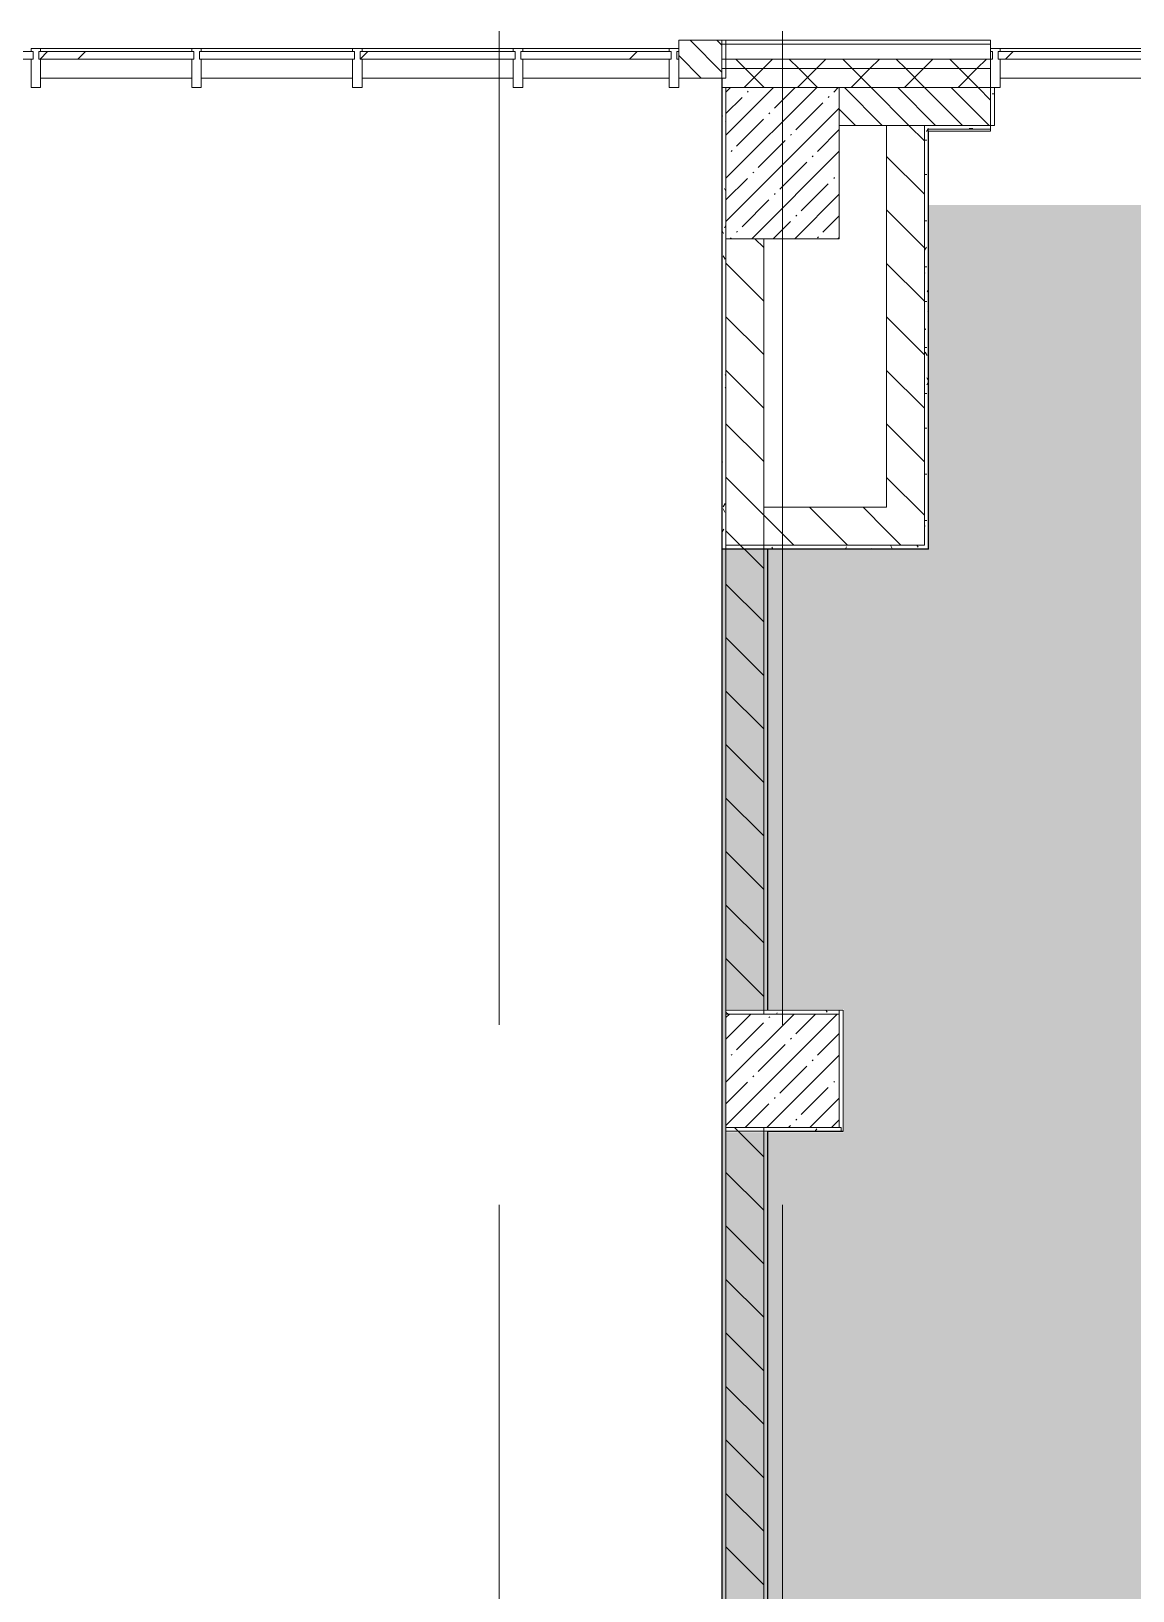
# Model space of a CAD drawing. Header units: millimetres. Extents: x -625 to 415037, y -3642 to 102118.
# Drawn here: x 158807 to 164635, y 19149 to 27397 of the extents above; entities that cross this region are included whole.
import ezdxf

# ---------------------------------------------------------------- set-up
doc = ezdxf.new("R2010")
doc.units = ezdxf.units.MM
doc.linetypes.add('Осевая', pattern=[6350, 1270, -952.5, 3175, -952.5])
doc.layers.add('A-AREA-PATT-1', color=7, linetype='Continuous', lineweight=5, true_color=0xa5bae0, transparency=1)
for name, color, linetype, lineweight in [('A-GLAZ-CURT', 7, 'Continuous', 9), ('A-GLAZ-CURT-1', 7, 'Continuous', 5), ('A-GLAZ-CURT-2', 7, 'Continuous', 20), ('A-GLAZ-CWMG', 7, 'Continuous', 9), ('A-GLAZ-CWMG-1', 7, 'Continuous', 20), ('A-WALL', 7, 'Continuous', 5), ('I-WALL', 7, 'Continuous', 5), ('S-COLS', 7, 'Continuous', 9), ('S-COLS-1', 7, 'Continuous', 5), ('Оси', 7, 'Continuous', 9), ('Оси-2', 7, 'Осевая', 9)]:
    doc.layers.add(name, color=color, linetype=linetype, lineweight=lineweight)
doc.layers.add('A-WALL-1', color=9, linetype='Continuous', lineweight=5, true_color=0x808080)
doc.layers.add('A-WALL-FNSH-1', color=9, linetype='Continuous', lineweight=5, true_color=0x808080)
pattern_1 = [(45, (148772.12, -0.94), (-141.4214, 141.4214), []), (135, (148772.12, -0.94), (-141.4214, -141.4214), [])]
pattern_2 = [(135, (148772.12, -0.94), (-70.71068, -70.71068), [])]
pattern_3 = [(135, (148772.12, -0.94), (-141.4214, -141.4214), [])]
pattern_4 = [(0, (148772.123, -0.94), (243.84, 60.96), [20.117, -162.763, 20.117, -162.763, -975.36]), (0, (148772.123, -0.94), (243.84, 60.96), [-365.76, 20.117, -345.643, 20.117, -162.763, -426.72]), (0, (148772.123, -0.94), (243.84, 60.96), [-914.4, 20.117, -101.803, 20.117, -284.683]), (120, (148863.563, 29.54), (-174.71291, 180.69163), [20.117, -162.763, 20.117, -162.763, -975.36]), (120, (148863.563, 29.54), (-174.71291, 180.69163), [-365.76, 20.117, -345.643, 20.117, -162.763, -426.72]), (120, (148863.563, 29.54), (-174.71291, 180.69163), [-914.4, 20.117, -101.803, 20.117, -284.683]), (240, (148894.043, 151.46), (-69.12709, -241.65163), [20.117, -162.763, 20.117, -162.763, -975.36]), (240, (148894.043, 151.46), (-69.12709, -241.65163), [-365.76, 20.117, -345.643, 20.117, -162.763, -426.72]), (240, (148894.043, 151.46), (-69.12709, -241.65163), [-914.4, 20.117, -101.803, 20.117, -284.683])]

# ---------------------------------------------------------------- blocks, each defined once
blk = doc.blocks.new('BSC_Колонна _Прямоугольная - 600х800-24078684-Объем проектирования 2 этажа')
at = {"layer": 'S-COLS-1'}
h = blk.add_hatch(dxfattribs=at)
h.set_pattern_fill('FP_21', color=256, style=0, pattern_type=2)
h.set_pattern_definition([(45, (-14010, -26700), (-114.04925, 114.04925), []), (45, (-13895.95, -26700), (-114.04925, 114.04925), [201.613, -40.323, 6.706, -33.617])])
h.paths.add_polyline_path([(-99.7, -400), (300, -400), (300, 400), (-300, 400), (-299.7, -400), (-166, -400)])
for p, q in [((300, 400), (-300, 400)), ((-300, 400), (-300, -400)), ((300, -400), (300, 400)), ((-300, -400), (300, -400))]:
    blk.add_line(p, q, dxfattribs=at)
blk = doc.blocks.new('BSC_Колонна _Прямоугольная - 600х600-V295-Объем проектирования 2 этажа')
at = {"layer": 'S-COLS-1'}
h = blk.add_hatch(dxfattribs=at)
h.set_pattern_fill('FP_27', color=256, style=0, pattern_type=2)
h.set_pattern_definition([(45, (-14010, -21900), (-114.0493, 114.0493), []), (45, (-13895.95, -21900), (-114.0493, 114.0493), [201.613, -40.323, 6.706, -33.617])])
h.paths.add_polyline_path([(-299.7, -300), (300, -300), (300, 300), (-300, 300), (-300, -300)])
for p, q in [((300, 300), (-300, 300)), ((-300, 300), (-300, -300)), ((300, -300), (300, 300)), ((-300, -300), (300, -300))]:
    blk.add_line(p, q, dxfattribs=at)
blk = doc.blocks.new('Системная панель - Стекло - 40мм-V306-Объем проектирования 2 этажа')
at = {"layer": 'A-GLAZ-CURT-1'}
h = blk.add_hatch(dxfattribs=at)
h.set_pattern_fill('FP_60', color=256, style=0, pattern_type=2)
h.set_pattern_definition([(45, (-10685, -27090), (-565.685, 565.685), [400, -1200]), (45, (-11085, -27290), (-565.685, 565.685), [1200, -400]), (45, (-10285, -27490), (-565.685, 565.685), [400, -1200])])
h.paths.add_polyline_path([(410, -40), (410, 0), (-410, 0), (-410, -40), (400, -40)])
at = {"layer": 'A-GLAZ-CURT-2'}
for p, q in [((410, 0), (-410, 0)), ((-410, 0), (-410, -40)), ((-410, -40), (410, -40)), ((410, -40), (410, 0))]:
    blk.add_line(p, q, dxfattribs=at)
blk = doc.blocks.new('Системная панель - Стекло - 40мм-22856305-Объем проектирования 2 этажа')
at = {"layer": 'A-GLAZ-CURT-2'}
for p, q in [((410.1, 0), (-410.1, 0)), ((-410.1, 0), (-410.1, -40)), ((-410.1, -40), (410.1, -40)), ((410.1, -40), (410.1, 0))]:
    blk.add_line(p, q, dxfattribs=at)
blk = doc.blocks.new('Системная панель - Стекло - 40мм-V307-Объем проектирования 2 этажа')
at = {"layer": 'A-GLAZ-CURT-1'}
h = blk.add_hatch(dxfattribs=at)
h.set_pattern_fill('FP_61', color=256, style=0, pattern_type=2)
h.set_pattern_definition([(45, (-12385.26, -27090), (-565.685, 565.685), [400, -1200]), (45, (-12785.26, -27290), (-565.685, 565.685), [1200, -400]), (45, (-11985.26, -27490), (-565.685, 565.685), [400, -1200])])
h.paths.add_polyline_path([(-400, -40), (410, -40), (410, 0), (-410, 0), (-410, -40)])
at = {"layer": 'A-GLAZ-CURT-2'}
for p, q in [((410, 0), (-410, 0)), ((-410, 0), (-410, -40)), ((-410, -40), (410, -40)), ((410, -40), (410, 0))]:
    blk.add_line(p, q, dxfattribs=at)
blk = doc.blocks.new('Системная панель - Стекло - 40мм-V308-Объем проектирования 2 этажа')
at = {"layer": 'A-GLAZ-CURT-1'}
h = blk.add_hatch(dxfattribs=at)
h.set_pattern_fill('FP_62', color=256, style=0, pattern_type=2)
h.set_pattern_definition([(45, (-13222.76, -27090), (-565.685, 565.685), [400, -1200]), (45, (-13622.76, -27290), (-565.685, 565.685), [1200, -400]), (45, (-12822.76, -27490), (-565.685, 565.685), [400, -1200])])
h.paths.add_polyline_path([(-387.5, -40), (397.5, -40), (397.5, 0), (-397.5, 0), (-397.5, -40)])
at = {"layer": 'A-GLAZ-CURT-2'}
for p, q in [((397.5, 0), (-397.5, 0)), ((-397.5, 0), (-397.5, -40)), ((397.5, -40), (397.5, 0)), ((-397.5, -40), (397.5, -40))]:
    blk.add_line(p, q, dxfattribs=at)
blk = doc.blocks.new('Прямоугольный импост - Импост структурный с накладкой - 190мм-22856073-Объем проектирования 2 этажа')
at = {"layer": 'A-GLAZ-CWMG-1'}
for p, q in [((-50, 40), (-50, 190)), ((-50, 190), (0, 190)), ((0, 190), (0, 40)), ((-40, 40), (-50, 40)), ((-50, -17), (-50, 0)), ((-50, 0), (-40, 0)), ((-40, 0), (-40, 40)), ((-10, 40), (-10, 0)), ((0, 40), (-10, 40)), ((-10, 0), (0, 0)), ((0, 0), (0, -17)), ((0, -17), (-50, -17))]:
    blk.add_line(p, q, dxfattribs=at)
blk = doc.blocks.new('Прямоугольный импост - Импост структурный с накладкой - 160мм-20149070-Объем проектирования 2 этажа')
at = {"layer": 'A-GLAZ-CWMG'}
for p, q in [((8385, 27307), (9185, 27307)), ((8385, 27150), (9185, 27150))]:
    blk.add_line(p, q, dxfattribs=at)
blk = doc.blocks.new('Прямоугольный импост - Импост структурный с накладкой - 160мм-22794460-Объем проектирования 2 этажа')
at = {"layer": 'A-GLAZ-CWMG'}
for p, q in [((10935, 27307), (11285, 27307)), ((10935, 27150), (11285, 27150))]:
    blk.add_line(p, q, dxfattribs=at)
blk = doc.blocks.new('Прямоугольный импост - Импост структурный с накладкой - 160мм-22794342-Объем проектирования 2 этажа')
at = {"layer": 'A-GLAZ-CWMG'}
for p, q in [((11285, 27307), (11735.3, 27307)), ((11285, 27150), (11735.3, 27150))]:
    blk.add_line(p, q, dxfattribs=at)
blk = doc.blocks.new('Прямоугольный импост - Импост структурный с накладкой - 160мм-22794259-Объем проектирования 2 этажа')
at = {"layer": 'A-GLAZ-CWMG'}
for p, q in [((4160, 27307), (4935, 27307)), ((4160, 27150), (4935, 27150))]:
    blk.add_line(p, q, dxfattribs=at)
blk = doc.blocks.new('Прямоугольный импост - Импост структурный с накладкой - 190мм-22856065-Объем проектирования 2 этажа')
at = {"layer": 'A-GLAZ-CWMG-1'}
for p, q in [((-25, 40), (-25, 190)), ((-25, 190), (25, 190)), ((25, 190), (25, 40)), ((-15, 40), (-25, 40)), ((-25, -17), (-25, 0)), ((-25, 0), (-15, 0)), ((-15, 0), (-15, 40)), ((15, 40), (15, 0)), ((25, 40), (15, 40)), ((15, 0), (25, 0)), ((25, 0), (25, -17)), ((25, -17), (-25, -17))]:
    blk.add_line(p, q, dxfattribs=at)
blk = doc.blocks.new('Системная панель - Стекло - 40мм-V338-Объем проектирования 2 этажа')
at = {"layer": 'A-GLAZ-CURT-1'}
h = blk.add_hatch(dxfattribs=at)
h.set_pattern_fill('FP_84', color=256, style=0, pattern_type=2)
h.set_pattern_definition([(45, (-9835, -27090), (-565.685, 565.685), [400, -1200]), (45, (-10235, -27290), (-565.685, 565.685), [1200, -400]), (45, (-9435, -27490), (-565.685, 565.685), [400, -1200])])
h.paths.add_polyline_path([(-410, -40), (410, -40), (410, 0), (-410, 0), (-410, -31.1)])
at = {"layer": 'A-GLAZ-CURT-2'}
for p, q in [((410, 0), (-410, 0)), ((-410, 0), (-410, -40)), ((-410, -40), (410, -40)), ((410, -40), (410, 0))]:
    blk.add_line(p, q, dxfattribs=at)
blk = doc.blocks.new('Прямоугольный импост - Импост структурный с накладкой - 190мм-22856075-Объем проектирования 2 этажа')
at = {"layer": 'A-GLAZ-CWMG-1'}
for p, q in [((0, 190), (-50, 190)), ((-50, 190), (-50, 40)), ((0, 40), (0, 190)), ((-50, 40), (-40, 40)), ((-40, 0), (-50, 0)), ((-50, 0), (-50, -17)), ((-40, 40), (-40, 0)), ((-10, 0), (-10, 40)), ((-10, 40), (0, 40)), ((0, 0), (-10, 0)), ((0, -17), (0, 0)), ((-50, -17), (0, -17))]:
    blk.add_line(p, q, dxfattribs=at)
blk = doc.blocks.new('Системная панель - Стекло - 40мм-V432-Объем проектирования 2 этажа')
at = {"layer": 'A-GLAZ-CURT-1'}
h = blk.add_hatch(dxfattribs=at)
h.set_pattern_fill('FP_185', color=256, style=0, pattern_type=2)
h.set_pattern_definition([(45, (-15760.26, -27090), (-565.685, 565.685), [400, -1200]), (45, (-16160.26, -27290), (-565.685, 565.685), [1200, -400]), (45, (-15360.26, -27490), (-565.685, 565.685), [400, -1200])])
h.paths.add_polyline_path([(400, -40), (410, -40), (410, 0), (-410, 0), (-410, -40), (-270.8, -40)])
at = {"layer": 'A-GLAZ-CURT-2'}
for p, q in [((410, 0), (-410, 0)), ((-410, 0), (-410, -40)), ((-410, -40), (410, -40)), ((410, -40), (410, 0))]:
    blk.add_line(p, q, dxfattribs=at)
blk = doc.blocks.new('Прямоугольный импост - Импост структурный с накладкой - 160мм Темный-33186089-Объем проектирования 2 этажа')
at = {"layer": 'A-GLAZ-CWMG'}
for p, q in [((16960.3, 27307), (17760.3, 27307)), ((16960.3, 27150), (17760.3, 27150))]:
    blk.add_line(p, q, dxfattribs=at)

msp = doc.modelspace()

# ---------------------------------------------------------------- hatches: boundary and pattern name
at = {"layer": 'A-AREA-PATT-1'}
h = msp.add_hatch(color=256, dxfattribs=at)
h.paths.add_polyline_path([(170888.2, 13759.1), (171341.6, 13759.1), (171341.6, 13999.1), (169002.6, 13999.1), (169002.6, 13759.1), (170661.6, 13759.1)])
h.paths.add_polyline_path([(170656.6, 14979.1), (170661.6, 14979.1), (170661.6, 15089.1), (170656.6, 15089.1), (170656.6, 15349.1), (170651.1, 15349.1), (170651.1, 15379.7), (177322.1, 15379.7), (177322.1, 15429.9), (170662.1, 15429.9), (170662.1, 20499.1), (170682.1, 20499.1), (170682.1, 26269.4), (177322.1, 26269.4), (177322.1, 26344.6), (170656.6, 26344.6), (170656.6, 26853.6), (168987.6, 26853.6), (168987.6, 26480.7), (167507.9, 26480.7), (167507.9, 26273.6), (166856.9, 26273.6), (166855.3, 26478.6), (163552.6, 26478.6), (163552.1, 24658.6), (162482.1, 24658.6), (162482.4, 22225.6), (163107.6, 22225.6), (163107.6, 21573.6), (162482.1, 21573.6), (162482.4, 18483.6), (163107.6, 18483.6), (163107.6, 17825.6), (162482.1, 17825.6), (162483.9, 15224.6), (169002.6, 15224.6), (169002.6, 15202.5), (170651.1, 15200.7), (170651.1, 15199.1), (169002.6, 15199.1), (169002.6, 14979.1), (169843.5, 14979.1)])
at = {"layer": 'A-WALL'}
h = msp.add_hatch(dxfattribs=at)
h.set_pattern_fill('FP_2', color=256, style=0, pattern_type=2)
h.set_pattern_definition(pattern_2)
h.paths.add_polyline_path([(162461.1, 27149.1), (162461.1, 27329.1), (162480, 27329.1), (162482.1, 27349.1), (162232.4, 27349.1), (162232.4, 27149.1)])
h.paths.add_polyline_path([(152882.1, 27149.1), (152882.1, 27349.1), (152832.1, 27349.1), (152833.2, 27149.1)])
h = msp.add_hatch(dxfattribs=at)
h.set_pattern_fill('FP_24', color=256, style=0, pattern_type=2)
h.set_pattern_definition(pattern_1)
h.paths.add_polyline_path([(168382.4, 27199.1), (182482.1, 27199.8), (182482.1, 27249.1), (168382.4, 27249.1)])
h.paths.add_polyline_path([(164807.4, 27199.1), (165682.4, 27199.1), (165682.4, 27249.1), (164782.4, 27249.1), (164782.4, 27199.1)])
h.paths.add_polyline_path([(162682.4, 27199.1), (163882.4, 27199.1), (163882.4, 27249.1), (162461.1, 27249.1), (162461.1, 27199.1), (162616.2, 27199.1)])
h.paths.add_polyline_path([(166582.4, 27199.1), (167482.4, 27199.1), (167482.4, 27249.1), (166582.4, 27249.1)])
h = msp.add_hatch(dxfattribs=at)
h.set_pattern_fill('FP_24', color=256, style=0, pattern_type=2)
h.set_pattern_definition(pattern_1)
h.paths.add_polyline_path([(177882.1, 27099.1), (182382.1, 27099.1), (182382.1, 27199.1), (168382.4, 27199.1), (168382.4, 27099.1), (177070.8, 27099.1)])
h.paths.add_polyline_path([(166582.4, 27099.1), (167482.4, 27099.1), (167482.4, 27199.1), (166582.4, 27199.1)])
h.paths.add_polyline_path([(164782.4, 27099.1), (165682.4, 27099.1), (165682.4, 27199.1), (164782.4, 27199.1)])
h.paths.add_polyline_path([(163882.4, 27099.1), (163882.4, 27199.1), (162461.1, 27199.1), (162461.1, 27099.1), (163532.1, 27099.1)])
h = msp.add_hatch(dxfattribs=at)
h.set_pattern_fill('FP_2', color=256, style=0, pattern_type=2)
h.set_pattern_definition(pattern_2)
h.paths.add_polyline_path([(168398, 26899.1), (170682.1, 26899.1), (170682.1, 27099.1), (168382.4, 27099.1), (168382.4, 26899.1)])
h.paths.add_polyline_path([(164795.7, 26899.1), (165682.4, 26899.1), (165682.4, 27099.1), (164782.4, 27099.1), (164782.4, 26899.1)])
h.paths.add_polyline_path([(166882.4, 26899.1), (166882.4, 27099.1), (166582.4, 27099.1), (166582.4, 26899.1)])
h.paths.add_polyline_path([(163082.1, 26899.1), (163882.4, 26899.1), (163882.4, 27099.1), (163082.1, 27099.1), (163082.1, 26986.8)])
at = {"layer": 'I-WALL'}
h = msp.add_hatch(dxfattribs=at)
h.set_pattern_fill('FP_191', color=256, style=0, pattern_type=2)
h.set_pattern_definition(pattern_4)
h.paths.add_polyline_path([(162462.1, 24659.1), (162482.1, 24659.1), (162482.1, 27099.1), (162462.1, 27099.1), (162462.1, 25206.9)])
h = msp.add_hatch(dxfattribs=at)
h.set_pattern_fill('FP_191', color=256, style=0, pattern_type=2)
h.set_pattern_definition(pattern_4)
h.paths.add_polyline_path([(163882.4, 26899.1), (163902.4, 26900.4), (163902.4, 27099.1), (163882.4, 27099.1)])
h = msp.add_hatch(dxfattribs=at)
h.set_pattern_fill('FP_23', color=256, style=0, pattern_type=2)
h.set_pattern_definition(pattern_3)
h.paths.add_polyline_path([(163532.1, 24679.1), (163532.1, 26899.1), (163332.1, 26899.1), (163332.1, 24679.1)])
h = msp.add_hatch(dxfattribs=at)
h.set_pattern_fill('FP_191', color=256, style=0, pattern_type=2)
h.set_pattern_definition(pattern_4)
h.paths.add_polyline_path([(163532.1, 24679.1), (163552.1, 24679.1), (163552.1, 26899.1), (163532.1, 26899.1), (163532.1, 24879.1)])
h = msp.add_hatch(dxfattribs=at)
h.set_pattern_fill('FP_191', color=256, style=0, pattern_type=2)
h.set_pattern_definition(pattern_4)
h.paths.add_polyline_path([(165682.4, 26879.1), (165682.4, 26899.1), (164807.4, 26899.1), (164807.4, 26879.1), (165507.1, 26879.1)])
h.paths.add_polyline_path([(166582.4, 26879.1), (166882.4, 26879.1), (166882.4, 26899.1), (166582.4, 26899.1)])
h.paths.add_polyline_path([(163882.4, 26879.1), (163882.4, 26899.1), (163552.1, 26899.1), (163552.4, 26879.1), (163579.2, 26879.1)])
h = msp.add_hatch(dxfattribs=at)
h.set_pattern_fill('FP_23', color=256, style=0, pattern_type=2)
h.set_pattern_definition(pattern_3)
h.paths.add_polyline_path([(162482.4, 15199.1), (162682.4, 15199.1), (162682.4, 17849.1), (162482.4, 17849.1), (162482.4, 15224.6)])
h.paths.add_polyline_path([(162482.4, 18449.1), (162682.4, 18449.1), (162682.4, 21599.1), (162482.4, 21599.1), (162482.4, 18483.6)])
h.paths.add_polyline_path([(162482.4, 22199.1), (162682.4, 22199.1), (162682.4, 26299.1), (162482.4, 26299.1), (162482.4, 22225.6)])
h = msp.add_hatch(dxfattribs=at)
h.set_pattern_fill('FP_23', color=256, style=0, pattern_type=2)
h.set_pattern_definition(pattern_3)
h.paths.add_polyline_path([(163107.6, 24679.1), (163332.1, 24679.1), (163332.1, 24879.1), (162682.4, 24879.1), (162682.4, 24679.1), (163082.1, 24679.1)])
h = msp.add_hatch(dxfattribs=at)
h.set_pattern_fill('FP_191', color=256, style=0, pattern_type=2)
h.set_pattern_definition(pattern_4)
h.paths.add_polyline_path([(163552.1, 24659.1), (163552.1, 24679.1), (162682.4, 24679.1), (162682.4, 24661), (162703.4, 24659.1), (163532.1, 24659.1)])
h.paths.add_polyline_path([(162482.1, 24659.1), (162482.4, 24659.1), (162482.1, 24678.8)])
h = msp.add_hatch(dxfattribs=at)
h.set_pattern_fill('FP_191', color=256, style=0, pattern_type=2)
h.set_pattern_definition(pattern_4)
h.paths.add_polyline_path([(162462.1, 15199.1), (162482.1, 15199.1), (162482.1, 24659.1), (162462.1, 24658.6), (162462.1, 15976.8)])
h = msp.add_hatch(dxfattribs=at)
h.set_pattern_fill('FP_191', color=256, style=0, pattern_type=2)
h.set_pattern_definition(pattern_4)
h.paths.add_polyline_path([(162703.4, 22199.1), (163082.1, 22199.1), (163082.1, 22219.1), (162682.4, 22217.2), (162682.4, 22199.1)])
h.paths.add_polyline_path([(162482.1, 22199.1), (162482.4, 22199.1), (162482.1, 22219.1)])
h = msp.add_hatch(dxfattribs=at)
h.set_pattern_fill('FP_191', color=256, style=0, pattern_type=2)
h.set_pattern_definition(pattern_4)
h.paths.add_polyline_path([(162703.4, 21579.1), (163092.1, 21579.1), (163092.1, 21599.1), (162682.4, 21599.1), (162682.4, 21581)])
h.paths.add_polyline_path([(162482.1, 21579.1), (162482.4, 21579.1), (162482.1, 21599.1)])

# ---------------------------------------------------------------- linework, layer by layer
at = {"layer": 'A-WALL'}
for p, q in [((163882.4, 27329.1), (162461.1, 27329.1)), ((163882.4, 27249.1), (162461.1, 27249.1)), ((163882.4, 27199.1), (162461.1, 27199.1)), ((163902.4, 27099.1), (163082.1, 27099.1)), ((163082.1, 26899.1), (163902.4, 26899.1)), ((163552.1, 26879.1), (163882.4, 26879.1)), ((163552.1, 26879.1), (163552.1, 24659.1)), ((163553.1, 26868.1), (163552.1, 26868.1)), ((163092.1, 21579.1), (162482.1, 21579.1))]:
    msp.add_line(p, q, dxfattribs=at)
at = {"layer": 'A-WALL-1'}
for p, q in [((162482.1, 27349.1), (162232.4, 27349.1)), ((162232.4, 27349.1), (162232.4, 27149.1)), ((162461.1, 27329.1), (162461.1, 27149.1)), ((162482.1, 27149.1), (162482.1, 27349.1)), ((163882.4, 27099.1), (163882.4, 27329.1)), ((162232.4, 27149.1), (162482.1, 27149.1)), ((162461.1, 27099.1), (162482.1, 27099.1)), ((162482.1, 27099.1), (162462.1, 27099.1)), ((163082.1, 27099.1), (163882.4, 27099.1)), ((163882.4, 27099.1), (163882.4, 26879.1)), ((163902.4, 26899.1), (163902.4, 27099.1)), ((163332.1, 26899.1), (163332.1, 24879.1)), ((163532.1, 24679.1), (163532.1, 26899.1)), ((162482.1, 24679.1), (162482.1, 26299.1)), ((162482.4, 26299.1), (162482.4, 22199.1)), ((162682.4, 22199.1), (162682.4, 26299.1)), ((163332.1, 24879.1), (162682.4, 24879.1)), ((163532.1, 24679.1), (162482.1, 24679.1)), ((162461.1, 24659.1), (162462.1, 24659.1)), ((162462.1, 24659.1), (162462.1, 24658.1)), ((162482.1, 22219.1), (162482.1, 24659.1)), ((162692.4, 22219.1), (162482.1, 22219.1)), ((163082.1, 22199.1), (163082.1, 22219.1)), ((162482.1, 18449.1), (162482.1, 21579.1)), ((162482.4, 21599.1), (162482.4, 18449.1)), ((162682.4, 18449.1), (162682.4, 21599.1)), ((163092.1, 21599.1), (163082.1, 21599.1)), ((163092.1, 21579.1), (163092.1, 21599.1))]:
    msp.add_line(p, q, dxfattribs=at)
at = {"layer": 'A-WALL-FNSH-1'}
for p, q in [((162461.1, 27349.1), (162461.1, 27329.1)), ((163882.4, 27349.1), (162482.1, 27349.1)), ((163882.4, 27329.1), (163882.4, 27349.1)), ((162462.1, 24659.1), (162462.1, 27149.1)), ((162461.1, 27099.1), (162461.1, 24658.1)), ((163903.4, 27099.1), (163902.4, 27099.1)), ((163903.4, 26899.1), (163903.4, 27099.1)), ((163902.4, 26899.1), (163903.4, 26899.1)), ((163553.1, 26868.1), (163882.4, 26868.1)), ((163553.1, 24658.1), (163553.1, 26868.1)), ((163882.4, 26868.1), (163882.4, 26879.1)), ((162461.1, 24658.1), (162461.1, 15199.1)), ((163552.1, 24659.1), (162462.1, 24659.1)), ((162462.1, 24658.1), (163553.1, 24658.1)), ((162462.1, 15199.1), (162462.1, 24658.1)), ((162702.4, 24659.1), (162702.4, 22219.1)), ((162703.4, 22219.1), (162703.4, 24659.1)), ((163102.1, 22220.1), (162692.4, 22220.1)), ((162692.4, 22220.1), (162692.4, 22219.1)), ((162692.4, 22219.1), (163103.1, 22219.1)), ((163102.1, 22220.1), (163102.1, 21578.1)), ((163103.1, 21579.1), (163103.1, 22219.1)), ((162702.4, 21579.1), (162702.4, 18470.1)), ((162703.4, 18470.1), (162703.4, 21578.1)), ((162703.4, 21578.1), (163102.1, 21578.1)), ((163103.1, 21579.1), (163092.1, 21579.1))]:
    msp.add_line(p, q, dxfattribs=at)
at = {"layer": 'I-WALL'}
msp.add_line((162461.1, 27149.1), (162461.1, 27099.1), dxfattribs=at)
at = {"layer": 'Оси'}
for p, q in [((161282.1, 22397.1), (161282.1, 27397.1)), ((162782.1, 22397.1), (162782.1, 27397.1))]:
    msp.add_line(p, q, dxfattribs=at)
at = {"layer": 'Оси-2'}
for p, q in [((161282.1, 3093.7), (161282.1, 22398.1)), ((161282.1, 3092.8), (161282.1, 22397.1)), ((162782.1, 3093.7), (162782.1, 22398.1)), ((162782.1, 3092.8), (162782.1, 22397.1))]:
    msp.add_line(p, q, dxfattribs=at)

# ---------------------------------------------------------------- block references
at = {"layer": 'A-GLAZ-CURT'}
for name, p in [('Системная панель - Стекло - 40мм-V338-Объем проектирования 2 этажа', (158407.1, 27289.1)), ('Системная панель - Стекло - 40мм-V306-Объем проектирования 2 этажа', (159257.1, 27289.1)), ('Системная панель - Стекло - 40мм-22856305-Объем проектирования 2 этажа', (160107.3, 27289.1)), ('Системная панель - Стекло - 40мм-V307-Объем проектирования 2 этажа', (160957.4, 27289.1)), ('Системная панель - Стекло - 40мм-V308-Объем проектирования 2 этажа', (161794.9, 27289.1)), ('Системная панель - Стекло - 40мм-V432-Объем проектирования 2 этажа', (164332.4, 27289.1))]:
    msp.add_blockref(name, p, dxfattribs=at)
at = {"layer": 'A-GLAZ-CWMG', "extrusion": (0, 0, -1), "rotation": 180}
for name, p in [('Прямоугольный импост - Импост структурный с накладкой - 190мм-22856065-Объем проектирования 2 этажа', (-158832.1, 27289.1)), ('Прямоугольный импост - Импост структурный с накладкой - 190мм-22856065-Объем проектирования 2 этажа', (-159682.1, 27289.1)), ('Прямоугольный импост - Импост структурный с накладкой - 190мм-22856065-Объем проектирования 2 этажа', (-160532.4, 27289.1)), ('Прямоугольный импост - Импост структурный с накладкой - 190мм-22856065-Объем проектирования 2 этажа', (-161382.4, 27289.1)), ('Прямоугольный импост - Импост структурный с накладкой - 190мм-22856073-Объем проектирования 2 этажа', (-162232.4, 27289.1))]:
    msp.add_blockref(name, p, dxfattribs=at)
at = {"layer": 'A-GLAZ-CWMG'}
for name, p in [('Прямоугольный импост - Импост структурный с накладкой - 160мм-20149070-Объем проектирования 2 этажа', (150472.1, -0.9)), ('Прямоугольный импост - Импост структурный с накладкой - 160мм-22794460-Объем проектирования 2 этажа', (148772.1, -0.9)), ('Прямоугольный импост - Импост структурный с накладкой - 160мм-22794342-Объем проектирования 2 этажа', (148772.1, -0.9)), ('Прямоугольный импост - Импост структурный с накладкой - 160мм-20149070-Объем проектирования 2 этажа', (152172.4, -0.9)), ('Прямоугольный импост - Импост структурный с накладкой - 160мм-22794259-Объем проектирования 2 этажа', (157247.4, -0.9)), ('Прямоугольный импост - Импост структурный с накладкой - 160мм Темный-33186089-Объем проектирования 2 этажа', (146972.1, -0.9))]:
    msp.add_blockref(name, p, dxfattribs=at)
at = {"layer": 'A-GLAZ-CWMG', "rotation": 180}
msp.add_blockref('Прямоугольный импост - Импост структурный с накладкой - 190мм-22856075-Объем проектирования 2 этажа', (163882.4, 27289.1), dxfattribs=at)
at = {"layer": 'S-COLS'}
for name, p in [('BSC_Колонна _Прямоугольная - 600х800-24078684-Объем проектирования 2 этажа', (162782.1, 26699.1)), ('BSC_Колонна _Прямоугольная - 600х600-V295-Объем проектирования 2 этажа', (162782.1, 21899.1))]:
    msp.add_blockref(name, p, dxfattribs=at)

doc.saveas('drawing.dxf')
